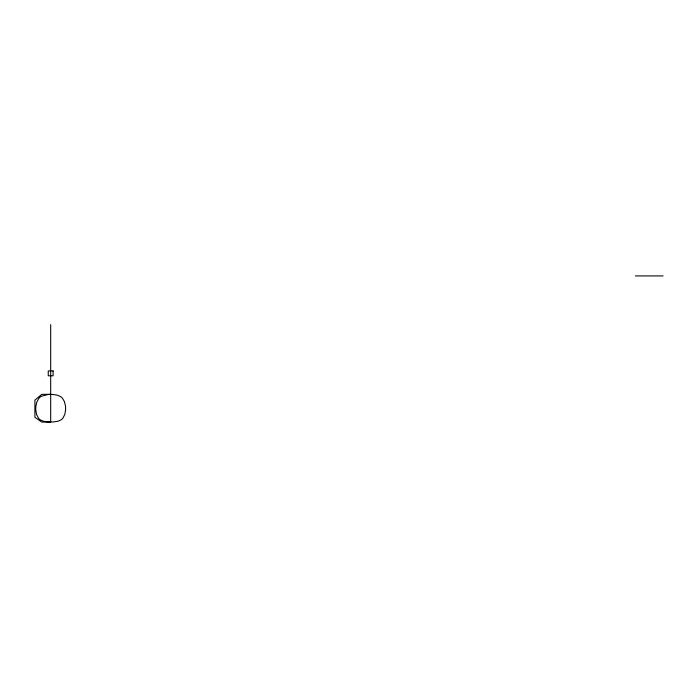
<?xml version="1.0" encoding="UTF-8"?>
<svg xmlns="http://www.w3.org/2000/svg" width="698" height="698" viewBox="0 0 698 698"><rect width="100%" height="100%" fill="white"/><g stroke="black" fill="none" stroke-linecap="round" stroke-linejoin="round"><path stroke-width="1.05" d="M635.346 275.919L663.1 275.919M50.684 394.326L41.775 394.326L34.9 400.146L34.9 417.308L41.775 422.081L50.684 422.081L50.684 324.64M65.56 410.197L64.792 414.472L62.837 418.224A8.455 8.455 0 0 1 60.883 419.96L58.1 421.191L53.947 421.88A43.555 43.555 0 0 1 47.961 421.915L43.773 421.322L40.493 419.96A8.455 8.455 0 0 1 38.53 418.224L36.575 414.472L35.807 410.197A22.781 22.781 0 0 1 35.877 406.349L36.793 402.083L38.896 398.305A9.318 9.318 0 0 1 41.374 396.246L47.961 394.527A36.942 36.942 0 0 1 52.865 394.492L57.096 395.103L60.447 396.525A9.266 9.266 0 0 1 62.48 398.305L64.338 401.446L65.403 405.599A22.624 22.624 0 0 1 65.56 410.197M53.118 370.926L48.249 370.926L48.249 375.794L53.118 375.794L53.118 370.926"/></g></svg>
